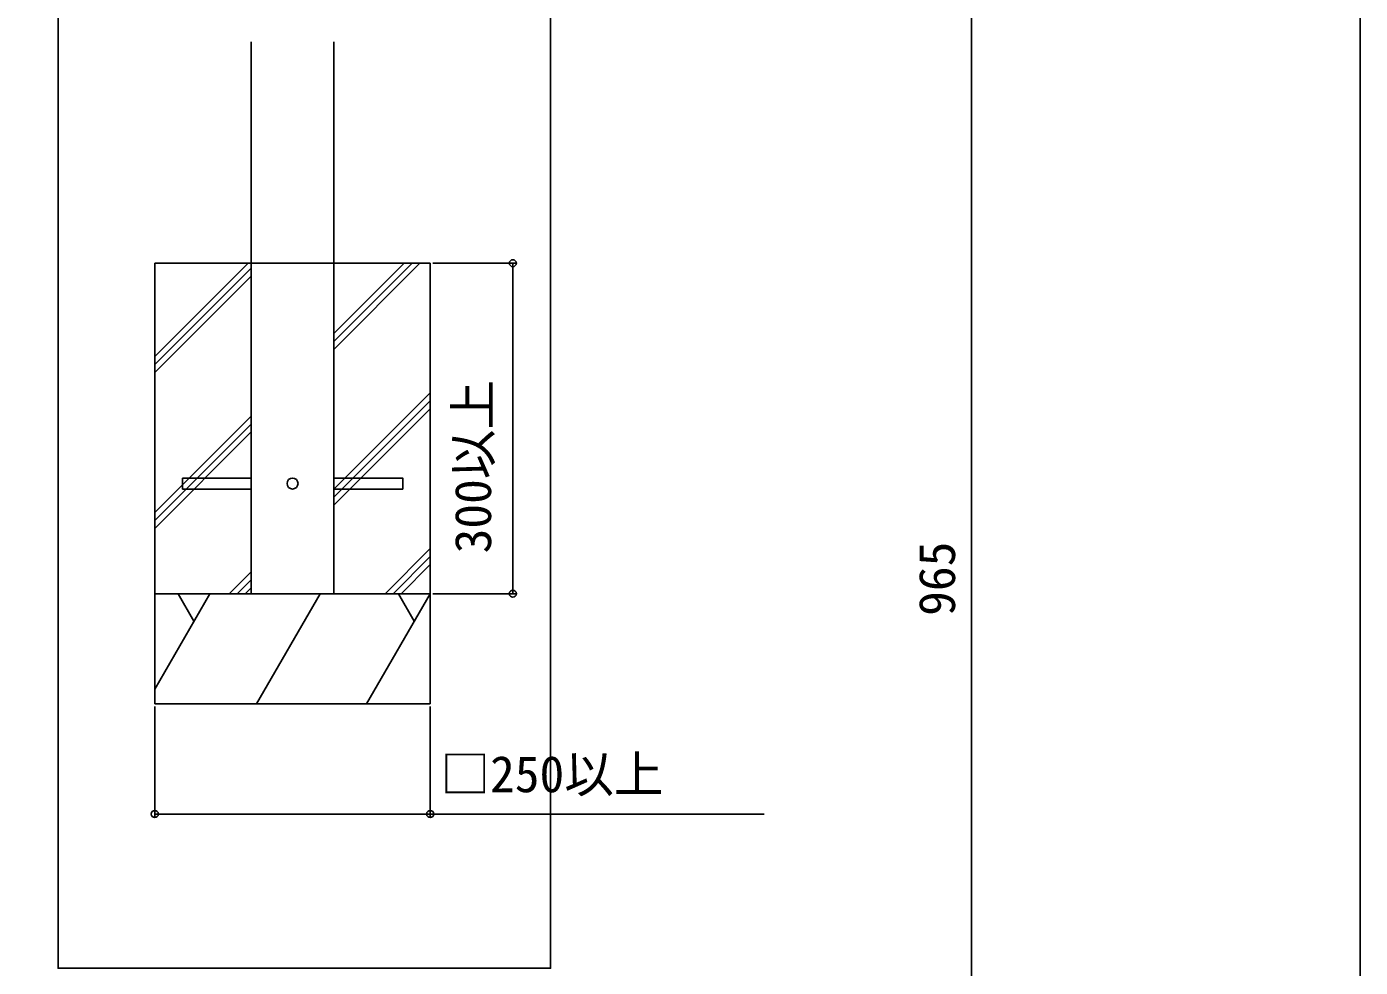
# Model space of a CAD drawing. Units: millimetres, scale not verified. Extents: x -1050 to 1050, y -1573 to 1566.
# Drawn here: x 565.7 to 1050, y 580.1 to 921.6 of the extents above; entities that cross this region are included whole.
import ezdxf
from ezdxf.enums import TextEntityAlignment as Align

# ---------------------------------------------------------------- set-up
doc = ezdxf.new("R2010")
doc.units = ezdxf.units.MM
doc.header["$LTSCALE"] = 5
for name, color, linetype in [('0-7_YKK_A1', 4, 'Continuous'), ('0-8_YKK_D', 6, 'Continuous'), ('0-9_YKK_ZWAK', 7, 'Continuous')]:
    doc.layers.add(name, color=color, linetype=linetype)
doc.styles.add('ＭＳ ゴシック', font='')
doc.styles.get('ＭＳ ゴシック').set_extended_font_data('MS Gothic')

msp = doc.modelspace()

# ---------------------------------------------------------------- linework, layer by layer
at = {"layer": '0-7_YKK_A1'}
for p, q in [((647.259, 835.77), (647.259, 916.119)), ((677.259, 835.77), (677.259, 916.119)), ((612.259, 835.77), (612.259, 675.77)), ((612.259, 801.847), (646.181, 835.77)), ((612.259, 798.947), (647.259, 833.947)), ((647.259, 715.77), (647.259, 835.77)), ((647.259, 715.77), (647.259, 835.77)), ((677.259, 715.77), (677.259, 835.77)), ((677.259, 715.77), (677.259, 835.77)), ((677.259, 810.279), (702.75, 835.77)), ((677.259, 807.379), (705.65, 835.77)), ((677.259, 804.479), (708.55, 835.77)), ((712.259, 835.77), (712.259, 675.77)), ((612.259, 796.047), (647.259, 831.047)), ((677.259, 753.71), (712.259, 788.71)), ((677.259, 750.81), (712.259, 785.81)), ((612.259, 745.279), (647.259, 780.279)), ((677.259, 747.91), (712.259, 782.91)), ((612.259, 742.379), (647.259, 777.379)), ((612.259, 739.479), (647.259, 774.479)), ((622.259, 753.77), (622.259, 757.77)), ((647.259, 757.77), (622.259, 757.77)), ((647.259, 753.77), (622.259, 753.77)), ((702.259, 753.77), (677.259, 753.77)), ((695.887, 715.77), (712.259, 732.142)), ((698.787, 715.77), (712.259, 729.242)), ((639.318, 715.77), (647.259, 723.71)), ((701.687, 715.77), (712.259, 726.342)), ((642.218, 715.77), (647.259, 720.81)), ((645.118, 715.77), (647.259, 717.91)), ((612.259, 715.77), (712.259, 715.77)), ((612.259, 681.129), (632.259, 715.77)), ((626.485, 705.77), (620.712, 715.77)), ((647.259, 715.77), (677.259, 715.77)), ((647.259, 715.77), (677.259, 715.77)), ((649.165, 675.77), (672.259, 715.77)), ((689.165, 675.77), (712.259, 715.77)), ((706.485, 705.77), (700.712, 715.77)), ((712.259, 675.77), (612.259, 675.77))]:
    msp.add_line(p, q, dxfattribs=at)
msp.add_lwpolyline([(577.145, 936.165), (755.955, 936.165), (755.955, 579.77), (577.145, 579.77)], close=True, dxfattribs=at)
for points in [[(612.259, 835.77), (686.259, 835.77), (712.259, 835.77)], [(702.259, 753.77), (702.259, 757.77), (677.259, 757.77)], [(612.259, 715.77), (712.259, 715.77), (612.259, 715.77)]]:
    msp.add_lwpolyline(points, dxfattribs=at)
msp.add_circle((662.259, 755.77), 2, dxfattribs=at)
at = {"layer": '0-8_YKK_D'}
for p, q in [((908.8, 971.6), (908.8, 483.225)), ((713.259, 835.77), (743.259, 835.77)), ((742.259, 835.77), (742.259, 715.77)), ((713.259, 715.77), (743.259, 715.77)), ((612.259, 674.77), (612.259, 634.77)), ((712.259, 674.77), (712.259, 634.77))]:
    msp.add_line(p, q, dxfattribs=at)
msp.add_lwpolyline([(612.259, 635.77), (712.259, 635.77), (833.552, 635.77)], dxfattribs=at)
for centre in [(742.259, 835.77), (742.259, 715.77), (612.259, 635.77), (712.259, 635.77)]:
    msp.add_circle(centre, 1.275, dxfattribs=at)
at = {"layer": '0-9_YKK_ZWAK'}
msp.add_lwpolyline([(-1050, -1573.4), (1050, -1573.4), (1050, 1486.6)], dxfattribs=at)

# ---------------------------------------------------------------- texts
at = {"layer": '0-8_YKK_D', "style": 'ＭＳ ゴシック'}
for s, p in [('300以上', (738.316, 730.412)), ('965', (906.8, 707.725))]:
    msp.add_text(s, height=13.2, rotation=90, dxfattribs=at).set_placement(p, align=Align.BOTTOM_LEFT)
msp.add_text('□250以上', height=13.2, dxfattribs=at).set_placement((715.984, 639.713), align=Align.BOTTOM_LEFT)

doc.saveas('drawing.dxf')
